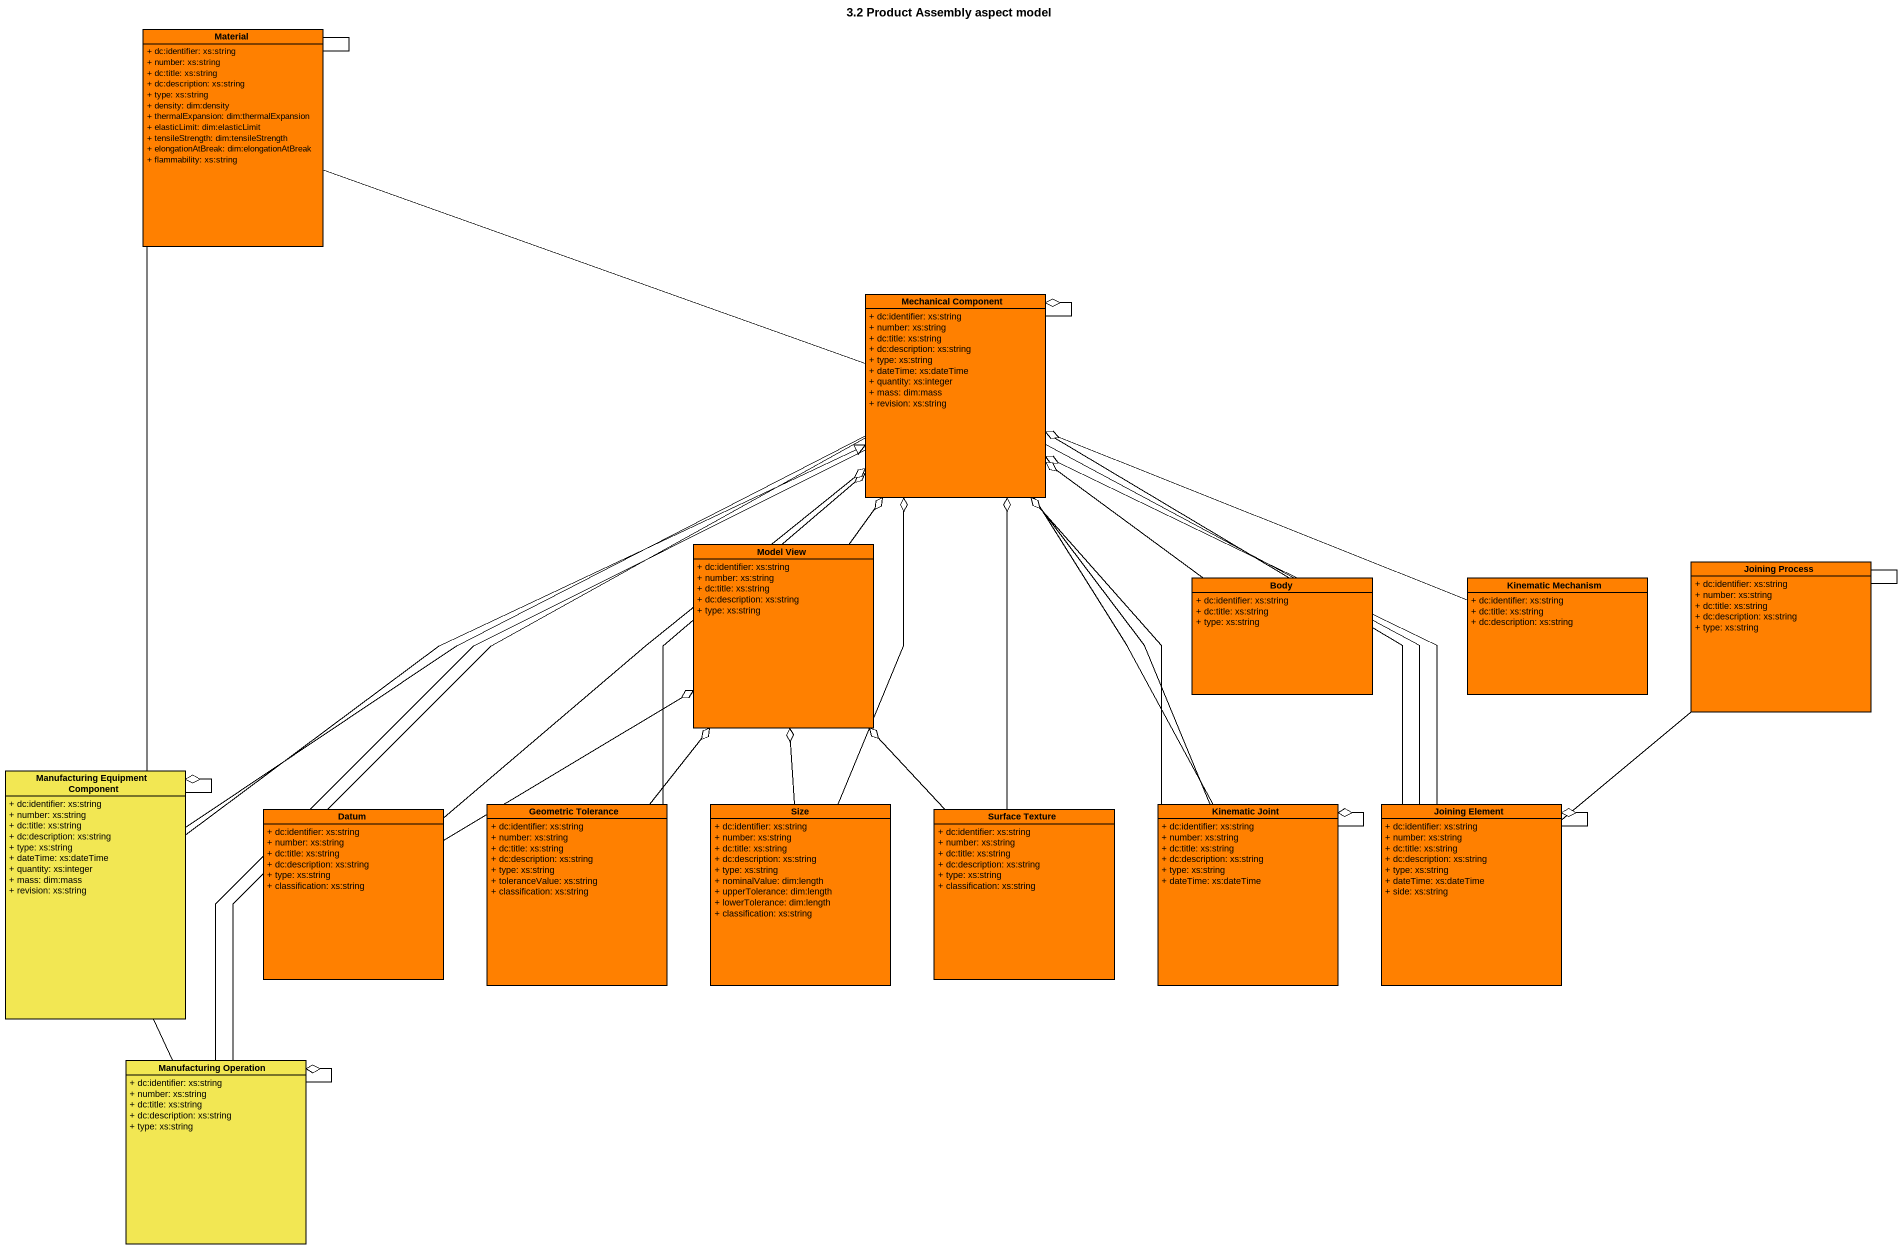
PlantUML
@startuml
title 3.2 Product Assembly aspect model
hide circle
hide empty members
skinparam classAttributeIconSize 0
class Material #FF8000 {
  + dc:identifier: xs:string
  + number: xs:string
  + dc:title: xs:string
  + dc:description: xs:string
  + type: xs:string
  + density: dim:density
  + thermalExpansion: dim:thermalExpansion
  + elasticLimit: dim:elasticLimit
  + tensileStrength: dim:tensileStrength
  + elongationAtBreak: dim:elongationAtBreak
  + flammability: xs:string
}
class "Mechanical Component" as Mechanical_Component #FF8000 {
  + dc:identifier: xs:string
  + number: xs:string
  + dc:title: xs:string
  + dc:description: xs:string
  + type: xs:string
  + dateTime: xs:dateTime
  + quantity: xs:integer
  + mass: dim:mass
  + revision: xs:string
}
class "Model View" as Model_View #FF8000 {
  + dc:identifier: xs:string
  + number: xs:string
  + dc:title: xs:string
  + dc:description: xs:string
  + type: xs:string
}
class "Joining Process" as Joining_Process #FF8000 {
  + dc:identifier: xs:string
  + number: xs:string
  + dc:title: xs:string
  + dc:description: xs:string
  + type: xs:string
}
class Body #FF8000 {
  + dc:identifier: xs:string
  + dc:title: xs:string
  + type: xs:string
}
class "Kinematic Mechanism" as Kinematic_Mechanism #FF8000 {
  + dc:identifier: xs:string
  + dc:title: xs:string
  + dc:description: xs:string
}
class "Manufacturing Equipment Component" as Manufacturing_Equipment #F2E753 {
  + dc:identifier: xs:string
  + number: xs:string
  + dc:title: xs:string
  + dc:description: xs:string
  + type: xs:string
  + dateTime: xs:dateTime
  + quantity: xs:integer
  + mass: dim:mass
  + revision: xs:string
}
class Datum #FF8000 {
  + dc:identifier: xs:string
  + number: xs:string
  + dc:title: xs:string
  + dc:description: xs:string
  + type: xs:string
  + classification: xs:string
}
class "Geometric Tolerance" as Geometric_Tolerance #FF8000 {
  + dc:identifier: xs:string
  + number: xs:string
  + dc:title: xs:string
  + dc:description: xs:string
  + type: xs:string
  + toleranceValue: xs:string
  + classification: xs:string
}
class Size #FF8000 {
  + dc:identifier: xs:string
  + number: xs:string
  + dc:title: xs:string
  + dc:description: xs:string
  + type: xs:string
  + nominalValue: dim:length
  + upperTolerance: dim:length
  + lowerTolerance: dim:length
  + classification: xs:string
}
class "Surface Texture" as Surface_Texture #FF8000 {
  + dc:identifier: xs:string
  + number: xs:string
  + dc:title: xs:string
  + dc:description: xs:string
  + type: xs:string
  + classification: xs:string
}
class "Kinematic Joint" as Kinematic_Joint #FF8000 {
  + dc:identifier: xs:string
  + number: xs:string
  + dc:title: xs:string
  + dc:description: xs:string
  + type: xs:string
  + dateTime: xs:dateTime
}
class "Joining Element" as Joining_Element #FF8000 {
  + dc:identifier: xs:string
  + number: xs:string
  + dc:title: xs:string
  + dc:description: xs:string
  + type: xs:string
  + dateTime: xs:dateTime
  + side: xs:string
}
class "Manufacturing Operation" as Manufacturing_Operation #F2E753 {
  + dc:identifier: xs:string
  + number: xs:string
  + dc:title: xs:string
  + dc:description: xs:string
  + type: xs:string
}
Material -- Material
Mechanical_Component -left- Material
Mechanical_Component -- Mechanical_Component
Mechanical_Component -- Mechanical_Component
Mechanical_Component -- Mechanical_Component
Mechanical_Component --o Mechanical_Component
Model_View -up-o Mechanical_Component
Joining_Process -- Joining_Process
Body -up-o Mechanical_Component
Kinematic_Mechanism -left-o Mechanical_Component
Manufacturing_Equipment -up- Material
Manufacturing_Equipment -right-|> Mechanical_Component
Manufacturing_Equipment -right- Mechanical_Component
Manufacturing_Equipment -- Manufacturing_Equipment
Manufacturing_Equipment -- Manufacturing_Equipment
Manufacturing_Equipment --o Manufacturing_Equipment
Datum -up-o Mechanical_Component
Datum -up-o Model_View
Geometric_Tolerance -up-o Mechanical_Component
Geometric_Tolerance -up-o Model_View
Size -up-o Mechanical_Component
Size -up-o Model_View
Surface_Texture -up-o Mechanical_Component
Surface_Texture -up-o Model_View
Kinematic_Joint -up- Mechanical_Component
Kinematic_Joint -up- Mechanical_Component
Kinematic_Joint -up-o Mechanical_Component
Kinematic_Joint -- Kinematic_Joint
Kinematic_Joint --o Kinematic_Joint
Joining_Element -up- Mechanical_Component
Joining_Element -up- Mechanical_Component
Joining_Element -up-o Mechanical_Component
Joining_Element -up- Joining_Process
Joining_Element -- Joining_Element
Joining_Element -- Joining_Element
Joining_Element --o Joining_Element
Manufacturing_Operation -up- Mechanical_Component
Manufacturing_Operation -up- Mechanical_Component
Manufacturing_Operation -up- Manufacturing_Equipment
Manufacturing_Operation -- Manufacturing_Operation
Manufacturing_Operation -- Manufacturing_Operation
Manufacturing_Operation --o Manufacturing_Operation
@enduml
